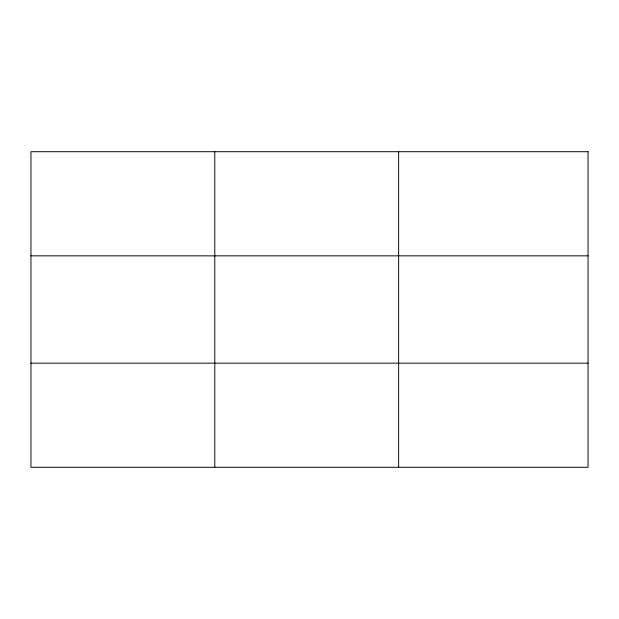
<?xml version="1.0" encoding="UTF-8"?>
<svg xmlns="http://www.w3.org/2000/svg" width="619" height="619" viewBox="0 0 619 619"><rect width="100%" height="100%" fill="white"/><g stroke="black" fill="none" stroke-linecap="round" stroke-linejoin="round"><path stroke-width="0.93" d="M214.793 151.709L214.793 467.291M398.636 151.709L398.636 467.291M30.95 255.848L588.05 255.848M30.95 363.152L588.05 363.152M588.05 151.709L588.05 467.291L30.95 467.291L30.95 151.709L588.05 151.709"/></g></svg>
